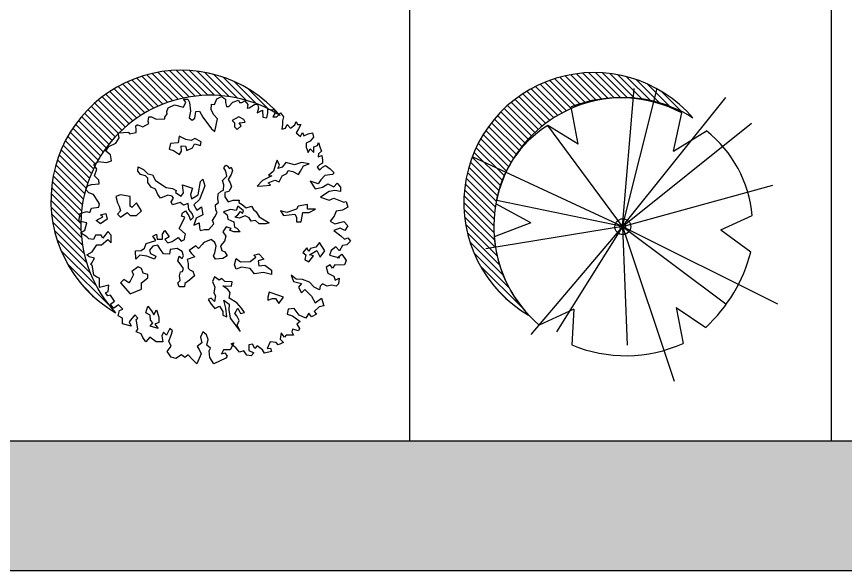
# Model space of a CAD drawing. Header units: inches. Extents: x 7658 to 73799, y 48 to 40262.
# Drawn here: x 28237 to 32364, y 48 to 2807 of the extents above; entities that cross this region are included whole.
import ezdxf

# ---------------------------------------------------------------- set-up
doc = ezdxf.new("R2010")
doc.units = ezdxf.units.IN
doc.layers.add('www.cad-blocks.net', color=7, linetype='Continuous')

# ---------------------------------------------------------------- blocks, each defined once
blk = doc.blocks.new('A$C516926BB')
for p, q in [((18.8071, 38.5194), (18.8071, 0)), ((20.9051, 38.5194), (20.9051, 0)), ((0, 0), (62.4121, 0))]:
    blk.add_line(p, q)
blk = doc.blocks.new('A$C5C577FCC')
for p, q in [((0.6337, 1.3174), (0.5048, 1.4463)), ((0.6607, 1.3237), (0.5325, 1.4519)), ((0.6889, 1.329), (0.5614, 1.4565)), ((0.7182, 1.3331), (0.5914, 1.4599)), ((0.7487, 1.336), (0.6228, 1.4619)), ((0.7807, 1.3374), (0.6558, 1.4623)), ((0.8143, 1.3372), (0.6905, 1.461)), ((0.8499, 1.335), (0.7274, 1.4575)), ((0.8877, 1.3306), (0.7669, 1.4514)), ((0.5115, 1.2725), (0.3798, 1.4041)), ((0.5343, 1.2831), (0.4032, 1.4142)), ((0.5579, 1.2929), (0.4273, 1.4235)), ((0.5823, 1.3019), (0.4522, 1.432)), ((0.6075, 1.3101), (0.478, 1.4396)), ((0.9285, 1.3232), (0.8098, 1.442)), ((0.9732, 1.312), (0.8574, 1.4278)), ((1.0234, 1.2951), (0.9123, 1.4062)), ((0.4472, 1.2366), (0.3142, 1.3696)), ((0.4679, 1.2492), (0.3354, 1.3818)), ((0.4893, 1.2612), (0.3572, 1.3933)), ((1.0832, 1.2687), (0.982, 1.3699)), ((0.3889, 1.1946), (0.2545, 1.329)), ((0.4077, 1.2093), (0.2737, 1.3432)), ((0.4271, 1.2232), (0.2936, 1.3567)), ((0.3362, 1.1471), (0.2005, 1.2828)), ((0.3531, 1.1636), (0.2179, 1.2988)), ((0.3707, 1.1794), (0.2359, 1.3142)), ((0.3041, 1.1124), (0.1675, 1.2489)), ((0.3198, 1.13), (0.1837, 1.2662)), ((0.2745, 1.0751), (0.137, 1.2126)), ((0.289, 1.0941), (0.152, 1.2311)), ((0.2474, 1.0354), (0.109, 1.1738)), ((0.2607, 1.0556), (0.1227, 1.1935)), ((0.223, 0.9929), (0.0836, 1.1324)), ((0.2349, 1.0145), (0.096, 1.1534)), ((0.2015, 0.9477), (0.0609, 1.0883)), ((0.2119, 0.9707), (0.0719, 1.1107)), ((0.1829, 0.8994), (0.0411, 1.0412)), ((0.1918, 0.924), (0.0506, 1.0651)), ((0.1678, 0.8477), (0.0246, 0.9909)), ((0.1749, 0.874), (0.0324, 1.0165)), ((0.1617, 0.8204), (0.0177, 0.9644)), ((0.1528, 0.7625), (0.0069, 0.9084)), ((0.1567, 0.7921), (0.0118, 0.9369)), ((0.1502, 0.7317), (0.0032, 0.8786)), ((0.149, 0.6994), (0.0009, 0.8476)), ((0.1496, 0.6655), (0, 0.8151)), ((0.1521, 0.6295), (0.0008, 0.7808)), ((0.1571, 0.5911), (0.0037, 0.7445)), ((0.1651, 0.5497), (0.0091, 0.7057)), ((0.1773, 0.5041), (0.0176, 0.6638)), ((0.1956, 0.4524), (0.0305, 0.6175)), ((0.2247, 0.3899), (0.0498, 0.5648)), ((0.2879, 0.2933), (0.081, 0.5002)), ((0.224, 0.3238), (0.1582, 0.3896))]:
    blk.add_line(p, q)
at = {"linetype": 'ByBlock'}
for p, q in [((0.8253, 1.32), (0.8493, 1.3316)), ((0.8493, 1.3316), (0.8685, 1.3179)), ((0.5837, 1.2753), (0.6145, 1.2891)), ((0.6145, 1.2891), (0.6599, 1.2774)), ((0.6715, 1.3035), (0.6599, 1.3179)), ((0.6599, 1.3179), (0.6811, 1.3179)), ((0.6599, 1.2774), (0.6715, 1.3035)), ((0.6811, 1.3179), (0.6907, 1.3014)), ((0.6907, 1.3014), (0.6955, 1.2581)), ((0.7971, 1.2657), (0.7999, 1.2939)), ((0.7999, 1.2939), (0.8136, 1.2918)), ((0.8136, 1.2918), (0.8253, 1.32)), ((0.8685, 1.3179), (0.8685, 1.3014)), ((0.8685, 1.3014), (0.8733, 1.2822)), ((0.8733, 1.2822), (0.885, 1.2822)), ((0.885, 1.2822), (0.9063, 1.3035)), ((0.9063, 1.3035), (0.9344, 1.3131)), ((0.9344, 1.3131), (0.9392, 1.3014)), ((0.9392, 1.3014), (0.9509, 1.3014)), ((0.9509, 1.3014), (0.9653, 1.3103)), ((0.9653, 1.3103), (0.9798, 1.2918)), ((0.9798, 1.2918), (0.977, 1.2726)), ((0.9866, 1.2753), (1.0127, 1.2918)), ((1.0127, 1.2918), (1.0292, 1.2939)), ((1.0292, 1.2939), (1.034, 1.2726)), ((0.5672, 1.2279), (0.5788, 1.2444)), ((0.5768, 1.2561), (0.5837, 1.2753)), ((0.5788, 1.2444), (0.5768, 1.2561)), ((0.6955, 1.2581), (0.688, 1.2252)), ((0.7168, 1.2231), (0.7216, 1.2561)), ((0.7216, 1.2561), (0.7402, 1.2581)), ((0.7402, 1.2581), (0.7566, 1.2279)), ((0.8116, 1.2396), (0.7971, 1.2657)), ((0.8301, 1.2204), (0.8116, 1.2396)), ((0.977, 1.2726), (0.9866, 1.2753)), ((1.034, 1.2726), (1.0271, 1.2492)), ((1.0271, 1.2492), (1.0532, 1.263)), ((1.0532, 1.263), (1.0553, 1.2279)), ((1.0745, 1.2252), (1.0793, 1.2492)), ((1.0793, 1.2492), (1.0793, 1.2678)), ((1.0793, 1.2678), (1.1054, 1.2657)), ((1.1054, 1.2657), (1.1122, 1.2705)), ((1.117, 1.2492), (1.1054, 1.23)), ((1.1122, 1.2705), (1.117, 1.2492)), ((1.1239, 1.23), (1.1431, 1.2492)), ((1.1431, 1.2492), (1.1575, 1.23)), ((0.458, 1.1805), (0.4869, 1.197)), ((0.4841, 1.206), (0.4869, 1.23)), ((0.4869, 1.197), (0.4841, 1.206)), ((0.4869, 1.23), (0.5013, 1.23)), ((0.5013, 1.23), (0.5246, 1.2183)), ((0.5246, 1.2183), (0.5672, 1.2204)), ((0.5672, 1.2204), (0.5672, 1.2279)), ((0.688, 1.2252), (0.7024, 1.2135)), ((0.7024, 1.2135), (0.7168, 1.2231)), ((0.7566, 1.2279), (0.7999, 1.1709)), ((0.8164, 1.1565), (0.8301, 1.2204)), ((0.9347, 1.2303), (0.9017, 1.2113)), ((0.9017, 1.2113), (0.9134, 1.1996)), ((0.9134, 1.1996), (0.9134, 1.1807)), ((0.961, 1.2162), (0.9347, 1.2303)), ((0.9372, 1.1996), (0.9678, 1.2041)), ((0.9464, 1.1851), (0.9372, 1.1996)), ((0.9678, 1.2041), (0.961, 1.2162)), ((1.0553, 1.2279), (1.0745, 1.2252)), ((1.1054, 1.23), (1.1239, 1.23)), ((1.1575, 1.23), (1.1527, 1.2108)), ((1.1527, 1.2108), (1.1527, 1.1922)), ((1.2145, 1.1895), (1.2214, 1.206)), ((1.2214, 1.206), (1.2283, 1.1922)), ((0.423, 1.1847), (0.4299, 1.1895)), ((0.4251, 1.1661), (0.423, 1.1847)), ((0.4251, 1.1517), (0.4251, 1.1661)), ((0.4299, 1.1895), (0.4319, 1.1895)), ((0.4319, 1.1895), (0.458, 1.1805)), ((0.7999, 1.1709), (0.8164, 1.1565)), ((0.9134, 1.1807), (0.9275, 1.1662)), ((0.9275, 1.1662), (0.9464, 1.1851)), ((1.1527, 1.1922), (1.15, 1.1682)), ((1.15, 1.1682), (1.1672, 1.173)), ((1.1672, 1.173), (1.1761, 1.1922)), ((1.1761, 1.1922), (1.1932, 1.173)), ((1.1932, 1.173), (1.2145, 1.1895)), ((1.2331, 1.1709), (1.2214, 1.1496)), ((1.2283, 1.1922), (1.2447, 1.1922)), ((1.2447, 1.1922), (1.2331, 1.1709)), ((0.3235, 1.0995), (0.34, 1.1256)), ((0.3351, 1.1496), (0.3873, 1.1544)), ((0.34, 1.1256), (0.3351, 1.1496)), ((0.3873, 1.1544), (0.3894, 1.1448)), ((0.3894, 1.1448), (0.4251, 1.1517)), ((0.6387, 1.1331), (0.6338, 1.1)), ((0.6717, 1.1165), (0.6387, 1.1331)), ((0.6976, 1.1117), (0.6717, 1.1165)), ((0.7165, 1.1214), (0.6976, 1.1117)), ((0.7476, 1.1048), (0.7165, 1.1214)), ((1.2214, 1.1496), (1.2427, 1.1325)), ((1.2427, 1.1325), (1.2523, 1.1517)), ((1.2523, 1.1517), (1.2591, 1.1352)), ((1.2591, 1.1352), (1.2804, 1.1448)), ((1.2804, 1.1448), (1.3017, 1.1496)), ((1.3065, 1.1283), (1.29, 1.1091)), ((1.3017, 1.1496), (1.3065, 1.1283)), ((0.2734, 1.059), (0.2878, 1.083)), ((0.2878, 1.083), (0.3235, 1.0995)), ((0.5959, 1.0976), (0.5886, 1.0689)), ((0.6338, 1.1), (0.5959, 1.0976)), ((0.6504, 1.0596), (0.6479, 1.0858)), ((0.6479, 1.0858), (0.6693, 1.0834)), ((0.6693, 1.0834), (0.6766, 1.062)), ((0.6766, 1.062), (0.7048, 1.0762)), ((0.7048, 1.0762), (0.7145, 1.0951)), ((0.7145, 1.0951), (0.7452, 1.0879)), ((0.7452, 1.0879), (0.7476, 1.1048)), ((1.29, 1.1091), (1.2708, 1.0995)), ((1.2708, 1.0995), (1.2708, 1.0782)), ((1.2708, 1.0782), (1.2804, 1.0521)), ((1.3093, 1.081), (1.3278, 1.0878)), ((1.3093, 1.0521), (1.3093, 1.081)), ((1.3278, 1.0878), (1.3326, 1.1023)), ((1.3326, 1.1023), (1.3402, 1.0762)), ((1.3402, 1.0762), (1.347, 1.059)), ((0.2974, 1.0404), (0.2734, 1.059)), ((0.3022, 1.0116), (0.2974, 1.0404)), ((0.5886, 1.0689), (0.61, 1.062)), ((0.61, 1.062), (0.6407, 1.0431)), ((0.6407, 1.0431), (0.6504, 1.0596)), ((1.2804, 1.0521), (1.29, 1.0713)), ((1.29, 1.0713), (1.3093, 1.0521)), ((1.3326, 1.0453), (1.3305, 1.0308)), ((1.3305, 1.0308), (1.3491, 1.0377)), ((1.347, 1.059), (1.3326, 1.0453)), ((1.3491, 1.0377), (1.3518, 1.0143)), ((0.2143, 0.9931), (0.2356, 1.0075)), ((0.2287, 0.969), (0.2143, 0.9931)), ((0.2356, 1.0075), (0.2761, 1.0027)), ((0.2761, 1.0027), (0.3022, 1.0116)), ((1.1195, 0.9979), (1.1078, 0.9599)), ((1.1267, 1.0144), (1.1195, 0.9979)), ((1.1384, 0.9886), (1.1267, 1.0144)), ((1.1695, 1.0027), (1.1505, 0.9789)), ((1.2119, 0.991), (1.1695, 1.0027)), ((1.2478, 1.0027), (1.2119, 0.991)), ((1.2857, 0.9955), (1.2478, 1.0027)), ((1.257, 0.9862), (1.2857, 0.9955)), ((1.3518, 0.9999), (1.3374, 0.9903)), ((1.3518, 1.0143), (1.3518, 0.9999)), ((0.2164, 0.9361), (0.2287, 0.969)), ((0.4321, 0.9599), (0.4346, 0.9813)), ((0.4467, 0.9434), (0.4321, 0.9599)), ((0.4346, 0.9813), (0.4608, 0.9672)), ((0.4608, 0.9672), (0.4822, 0.9458)), ((0.8613, 0.9765), (0.8706, 0.9886)), ((0.8706, 0.9599), (0.8613, 0.9765)), ((0.8706, 0.9886), (0.8779, 0.9862)), ((0.8754, 0.9341), (0.8706, 0.9599)), ((0.8779, 0.9862), (0.8896, 0.9721)), ((0.8896, 0.9721), (0.8968, 0.9789)), ((0.8968, 0.9789), (0.9041, 0.9624)), ((0.9041, 0.9624), (0.8968, 0.9434)), ((1.1078, 0.9599), (1.084, 0.9386)), ((1.1292, 0.9721), (1.1384, 0.9886)), ((1.1505, 0.9789), (1.1292, 0.9721)), ((1.1739, 0.9482), (1.1812, 0.9624)), ((1.1812, 0.9624), (1.205, 0.9575)), ((1.205, 0.9575), (1.2332, 0.9434)), ((1.2332, 0.9434), (1.2429, 0.9599)), ((1.2429, 0.9599), (1.257, 0.9862)), ((1.3374, 0.9903), (1.3257, 0.9786)), ((1.3257, 0.9786), (1.3374, 0.9642)), ((1.3374, 0.9642), (1.3518, 0.9786)), ((1.3518, 0.9786), (1.3662, 0.9882)), ((1.3662, 0.9882), (1.3896, 0.9718)), ((1.3896, 0.9718), (1.4109, 0.9505)), ((1.4109, 0.9505), (1.4012, 0.9429)), ((0.2377, 0.9148), (0.2164, 0.9361)), ((0.2404, 0.8955), (0.2377, 0.9148)), ((0.4701, 0.9361), (0.4467, 0.9434)), ((0.4822, 0.9244), (0.4701, 0.9361)), ((0.4822, 0.9458), (0.506, 0.941)), ((0.4822, 0.903), (0.4822, 0.9244)), ((0.506, 0.941), (0.5201, 0.9127)), ((0.5201, 0.9127), (0.5745, 0.8772)), ((0.7335, 0.8413), (0.7452, 0.9079)), ((0.7452, 0.9079), (0.7569, 0.9196)), ((0.7569, 0.9196), (0.7665, 0.8865)), ((0.8541, 0.9127), (0.8754, 0.9341)), ((0.8613, 0.8913), (0.8541, 0.9127)), ((0.8968, 0.9434), (0.8827, 0.9172)), ((0.8827, 0.9172), (0.892, 0.9006)), ((1.0533, 0.9127), (1.0271, 0.8841)), ((1.1005, 0.9361), (1.0533, 0.9127)), ((1.0816, 0.9006), (1.115, 0.9152)), ((1.084, 0.9386), (1.1005, 0.9361)), ((1.115, 0.9152), (1.136, 0.9055)), ((1.136, 0.9055), (1.1505, 0.9361)), ((1.1505, 0.9361), (1.1739, 0.9482)), ((1.3305, 0.8955), (1.29, 0.91)), ((1.29, 0.91), (1.3161, 0.8722)), ((1.3443, 0.9168), (1.3305, 0.8955)), ((1.3635, 0.9381), (1.3443, 0.9168)), ((1.4012, 0.9429), (1.3635, 0.9381)), ((0.1738, 0.8674), (0.1814, 0.8866)), ((0.1882, 0.8509), (0.1738, 0.8674)), ((0.1814, 0.8866), (0.2027, 0.8935)), ((0.2027, 0.8935), (0.2404, 0.8955)), ((0.4987, 0.8792), (0.4822, 0.903)), ((0.5201, 0.87), (0.4987, 0.8792)), ((0.5318, 0.8437), (0.5201, 0.87)), ((0.5745, 0.8772), (0.6052, 0.8724)), ((0.6052, 0.8724), (0.6241, 0.8627)), ((0.6596, 0.851), (0.6552, 0.8913)), ((0.6552, 0.8913), (0.7048, 0.8748)), ((0.7048, 0.8748), (0.6955, 0.8437)), ((0.7665, 0.8865), (0.7403, 0.8179)), ((0.8589, 0.8651), (0.8613, 0.8913)), ((0.8992, 0.8817), (0.8851, 0.8583)), ((0.892, 0.9006), (0.8992, 0.8817)), ((1.0271, 0.8841), (1.0558, 0.8865)), ((1.0558, 0.8865), (1.0937, 0.8889)), ((1.0937, 0.8889), (1.0816, 0.9006)), ((1.3161, 0.8722), (1.3518, 0.8791)), ((1.3518, 0.8791), (1.3779, 0.8955)), ((1.3779, 0.8955), (1.4088, 0.8818)), ((1.4088, 0.8818), (1.4253, 0.9003)), ((1.4253, 0.9003), (1.4418, 0.8791)), ((1.4418, 0.8791), (1.4418, 0.8578)), ((0.2116, 0.8433), (0.1882, 0.8509)), ((0.2329, 0.8104), (0.2116, 0.8433)), ((0.3471, 0.8411), (0.3232, 0.8335)), ((0.3232, 0.8335), (0.3313, 0.8016)), ((0.3951, 0.8335), (0.3471, 0.8411)), ((0.3951, 0.7858), (0.3951, 0.8335)), ((0.5459, 0.8248), (0.5318, 0.8437)), ((0.5818, 0.8393), (0.5459, 0.8248)), ((0.6028, 0.8344), (0.5818, 0.8393)), ((0.61, 0.8248), (0.6028, 0.8344)), ((0.6241, 0.8627), (0.6197, 0.8534)), ((0.6197, 0.8534), (0.6479, 0.8344)), ((0.6479, 0.8344), (0.6596, 0.851)), ((0.6955, 0.8437), (0.7, 0.8223)), ((0.7, 0.8223), (0.7335, 0.8413)), ((0.8303, 0.8223), (0.8327, 0.8461)), ((0.8327, 0.8461), (0.8472, 0.8603)), ((0.8472, 0.8603), (0.8589, 0.8651)), ((0.8851, 0.8583), (0.8662, 0.8534)), ((0.8662, 0.8534), (0.8662, 0.832)), ((0.8662, 0.832), (0.8827, 0.8058)), ((1.3848, 0.8578), (1.3422, 0.8296)), ((1.3422, 0.8296), (1.3848, 0.8152)), ((1.4136, 0.8626), (1.3848, 0.8578)), ((1.4418, 0.8578), (1.4136, 0.8626)), ((0.2425, 0.796), (0.2329, 0.8104)), ((0.2377, 0.7795), (0.2425, 0.796)), ((0.3313, 0.8016), (0.3394, 0.7858)), ((0.3394, 0.7858), (0.3471, 0.762)), ((0.4028, 0.7777), (0.3951, 0.7858)), ((0.4266, 0.8016), (0.4028, 0.7777)), ((0.4504, 0.762), (0.4266, 0.8016)), ((0.5983, 0.8058), (0.61, 0.8248)), ((0.6052, 0.7917), (0.5983, 0.8058)), ((0.6431, 0.8034), (0.6052, 0.7917)), ((0.6596, 0.7892), (0.6431, 0.8034)), ((0.6834, 0.7989), (0.6596, 0.7892)), ((0.6859, 0.7679), (0.6834, 0.7989)), ((0.7403, 0.8179), (0.7121, 0.7917)), ((0.7121, 0.7917), (0.7262, 0.7654)), ((0.8186, 0.7917), (0.8351, 0.8034)), ((0.821, 0.7654), (0.8186, 0.7917)), ((0.8351, 0.8034), (0.8303, 0.8223)), ((0.8827, 0.8058), (0.9065, 0.8155)), ((0.9065, 0.8155), (0.9372, 0.8155)), ((0.9299, 0.7844), (0.923, 0.7634)), ((0.9585, 0.761), (0.9299, 0.7844)), ((0.9372, 0.8155), (0.9347, 0.8034)), ((0.9347, 0.8034), (0.9513, 0.7941)), ((0.9513, 0.7941), (0.9727, 0.7775)), ((0.9727, 0.7775), (0.9989, 0.7844)), ((0.9989, 0.7844), (1.0082, 0.7679)), ((1.2301, 0.7858), (1.222, 0.7697)), ((1.2777, 0.7935), (1.2301, 0.7858)), ((1.2777, 0.7697), (1.2777, 0.7935)), ((1.3848, 0.8152), (1.4088, 0.8248)), ((1.4088, 0.8248), (1.4582, 0.8056)), ((1.4582, 0.8056), (1.4699, 0.8083)), ((1.4699, 0.8083), (1.4774, 0.7795)), ((0.1381, 0.7108), (0.1457, 0.7486)), ((0.1457, 0.7486), (0.1766, 0.7582)), ((0.1766, 0.7582), (0.193, 0.7534)), ((0.193, 0.7534), (0.2027, 0.7747)), ((0.2027, 0.7747), (0.2377, 0.7795)), ((0.2474, 0.742), (0.2736, 0.7489)), ((0.2736, 0.7489), (0.2805, 0.7206)), ((0.3471, 0.762), (0.3313, 0.7458)), ((0.3313, 0.7458), (0.3471, 0.7301)), ((0.3471, 0.7301), (0.379, 0.7539)), ((0.379, 0.7539), (0.3951, 0.7377)), ((0.4266, 0.7377), (0.4504, 0.762)), ((0.6504, 0.7348), (0.6552, 0.7513)), ((0.6552, 0.7513), (0.6693, 0.761)), ((0.6693, 0.761), (0.6859, 0.7372)), ((0.7024, 0.7489), (0.6859, 0.7679)), ((0.7097, 0.7299), (0.7024, 0.7489)), ((0.7262, 0.7654), (0.75, 0.7824)), ((0.75, 0.7824), (0.7569, 0.742)), ((0.8161, 0.7323), (0.8282, 0.7537)), ((0.8282, 0.7537), (0.821, 0.7654)), ((0.8944, 0.7679), (0.8589, 0.7562)), ((0.8589, 0.7562), (0.8779, 0.742)), ((0.923, 0.7634), (0.8944, 0.7679)), ((0.9299, 0.742), (0.9444, 0.7586)), ((0.9444, 0.7586), (0.9537, 0.7489)), ((0.9537, 0.7489), (0.9585, 0.761)), ((1.0082, 0.7679), (1.0223, 0.7562)), ((1.0223, 0.7562), (1.0368, 0.7323)), ((1.1744, 0.7539), (1.1425, 0.762)), ((1.1425, 0.762), (1.1587, 0.7377)), ((1.1587, 0.7377), (1.2139, 0.7458)), ((1.222, 0.7697), (1.1744, 0.7539)), ((1.2139, 0.7458), (1.222, 0.7301)), ((1.2458, 0.7063), (1.2539, 0.7539)), ((1.2539, 0.7539), (1.2858, 0.7539)), ((1.3177, 0.7697), (1.2777, 0.7697)), ((1.2858, 0.7539), (1.3177, 0.7697)), ((1.4205, 0.7609), (1.4109, 0.7348)), ((1.4514, 0.7657), (1.4205, 0.7609)), ((1.4774, 0.7795), (1.4514, 0.7657)), ((0.1786, 0.7012), (0.1381, 0.7108)), ((0.226, 0.7134), (0.2591, 0.7323)), ((0.2474, 0.6968), (0.226, 0.7134)), ((0.2591, 0.7323), (0.2474, 0.742)), ((0.2805, 0.7206), (0.2474, 0.6968)), ((0.3951, 0.7377), (0.4266, 0.7377)), ((0.6479, 0.692), (0.6669, 0.7299)), ((0.6669, 0.7299), (0.6504, 0.7348)), ((0.6859, 0.7372), (0.6955, 0.7158)), ((0.6955, 0.7158), (0.7097, 0.7299)), ((0.7238, 0.7255), (0.7121, 0.6896)), ((0.7121, 0.6896), (0.7379, 0.7017)), ((0.7569, 0.742), (0.7238, 0.7255)), ((0.7379, 0.7017), (0.7403, 0.6779)), ((0.8045, 0.7134), (0.8161, 0.7323)), ((0.8113, 0.6968), (0.8045, 0.7134)), ((0.8779, 0.742), (0.8803, 0.7206)), ((0.8803, 0.7206), (0.9109, 0.7065)), ((0.9109, 0.7065), (0.9134, 0.6803)), ((0.9158, 0.7299), (0.9299, 0.742)), ((0.9372, 0.7255), (0.9158, 0.7299)), ((0.9678, 0.7372), (0.9372, 0.7255)), ((0.9868, 0.7275), (0.9678, 0.7372)), ((0.9965, 0.711), (0.9868, 0.7275)), ((1.0178, 0.7134), (0.9965, 0.711)), ((1.0368, 0.6968), (1.0178, 0.7134)), ((1.0368, 0.7323), (1.0864, 0.7017)), ((1.0864, 0.7017), (1.0699, 0.6968)), ((1.222, 0.7301), (1.222, 0.7063)), ((1.222, 0.7063), (1.2458, 0.7063)), ((1.4109, 0.7348), (1.3896, 0.7108)), ((1.3896, 0.7108), (1.4136, 0.6964)), ((1.4136, 0.6964), (1.4582, 0.7087)), ((1.4582, 0.7087), (1.4774, 0.6874)), ((0.1477, 0.6517), (0.169, 0.6662)), ((0.169, 0.6662), (0.1786, 0.7012)), ((0.5556, 0.6448), (0.5673, 0.6637)), ((0.5673, 0.6637), (0.5886, 0.6327)), ((0.6387, 0.673), (0.6479, 0.692)), ((0.6693, 0.6448), (0.6387, 0.673)), ((0.7403, 0.6779), (0.7427, 0.6637)), ((0.7427, 0.6637), (0.7641, 0.6686)), ((0.7641, 0.6686), (0.7855, 0.6686)), ((0.7855, 0.6686), (0.8113, 0.6968)), ((0.873, 0.6827), (0.8565, 0.6565)), ((0.8968, 0.673), (0.873, 0.6827)), ((0.8896, 0.6662), (0.8968, 0.673)), ((0.9109, 0.6565), (0.8896, 0.6662)), ((0.9134, 0.6803), (0.9255, 0.6755)), ((0.9255, 0.6755), (0.942, 0.6565)), ((1.0699, 0.6968), (1.0368, 0.6968)), ((1.4397, 0.6751), (1.4088, 0.6634)), ((1.4088, 0.6634), (1.4438, 0.6373)), ((1.463, 0.6634), (1.4397, 0.6751)), ((1.4774, 0.6874), (1.463, 0.6634)), ((0.1786, 0.6325), (0.1477, 0.6517)), ((0.1882, 0.6229), (0.1786, 0.6325)), ((0.2116, 0.6188), (0.1882, 0.6229)), ((0.2212, 0.6401), (0.2116, 0.6188)), ((0.25, 0.6401), (0.2212, 0.6401)), ((0.2589, 0.6256), (0.25, 0.6401)), ((0.283, 0.6586), (0.2589, 0.6256)), ((0.2994, 0.6401), (0.283, 0.6586)), ((0.2994, 0.6016), (0.2994, 0.6401)), ((0.508, 0.6351), (0.5249, 0.6448)), ((0.5225, 0.6137), (0.508, 0.6351)), ((0.5249, 0.6448), (0.5294, 0.621)), ((0.5294, 0.621), (0.5556, 0.621)), ((0.5556, 0.621), (0.5556, 0.6448)), ((0.5886, 0.6327), (0.5673, 0.6186)), ((0.6028, 0.6093), (0.6338, 0.6282)), ((0.6338, 0.6282), (0.6479, 0.6113)), ((0.6645, 0.6186), (0.6669, 0.6327)), ((0.6669, 0.6327), (0.6693, 0.6448)), ((0.8565, 0.6565), (0.8706, 0.6351)), ((0.8706, 0.6351), (0.8637, 0.6113)), ((0.942, 0.6565), (0.9109, 0.6565)), ((1.4438, 0.6373), (1.461, 0.6208)), ((1.461, 0.6208), (1.4774, 0.6277)), ((1.4774, 0.6277), (1.4919, 0.6112)), ((0.2047, 0.557), (0.2287, 0.5927)), ((0.2287, 0.5927), (0.2521, 0.5927)), ((0.2521, 0.5927), (0.283, 0.6188)), ((0.283, 0.6188), (0.2994, 0.6016)), ((0.4656, 0.5758), (0.4749, 0.5996)), ((0.4749, 0.5996), (0.5225, 0.6137)), ((0.508, 0.5855), (0.4914, 0.5665)), ((0.5318, 0.5903), (0.508, 0.5855)), ((0.5415, 0.5734), (0.5318, 0.5903)), ((0.5673, 0.6186), (0.5818, 0.602)), ((0.5818, 0.602), (0.6028, 0.6093)), ((0.6479, 0.6113), (0.6645, 0.6186)), ((0.7214, 0.5879), (0.6883, 0.5641)), ((0.7355, 0.5734), (0.7214, 0.5879)), ((0.7524, 0.5947), (0.7355, 0.5734)), ((0.7617, 0.6044), (0.7524, 0.5947)), ((0.7972, 0.6186), (0.7617, 0.6044)), ((0.8161, 0.6044), (0.7972, 0.6186)), ((0.8234, 0.5855), (0.8161, 0.6044)), ((0.8161, 0.5524), (0.8234, 0.5855)), ((0.8637, 0.6113), (0.8448, 0.5879)), ((0.8448, 0.5879), (0.8516, 0.5641)), ((1.2736, 0.5782), (1.2546, 0.5544)), ((1.2833, 0.5592), (1.2736, 0.5782)), ((1.3188, 0.5806), (1.2925, 0.5734)), ((1.3377, 0.6044), (1.3188, 0.5806)), ((1.3639, 0.5617), (1.3377, 0.6044)), ((1.4177, 0.5831), (1.3944, 0.5638)), ((1.4369, 0.5618), (1.4177, 0.5831)), ((1.4514, 0.5899), (1.4369, 0.5618)), ((1.4726, 0.5927), (1.4514, 0.5899)), ((1.4919, 0.6112), (1.4726, 0.5927)), ((0.1786, 0.5425), (0.2047, 0.557)), ((0.1903, 0.5329), (0.1786, 0.5425)), ((0.4204, 0.5617), (0.4491, 0.5641)), ((0.4229, 0.5213), (0.4204, 0.5617)), ((0.4418, 0.5403), (0.4229, 0.5213)), ((0.4773, 0.5354), (0.4418, 0.5403)), ((0.4491, 0.5641), (0.4656, 0.5758)), ((0.4914, 0.5665), (0.4963, 0.55)), ((0.4963, 0.55), (0.5225, 0.5354)), ((0.5604, 0.5475), (0.5415, 0.5734)), ((0.5911, 0.5451), (0.5604, 0.5475)), ((0.5935, 0.5689), (0.5911, 0.5451)), ((0.629, 0.5734), (0.5935, 0.5689)), ((0.6528, 0.5592), (0.629, 0.5734)), ((0.6596, 0.5378), (0.6528, 0.5592)), ((0.6528, 0.5237), (0.6596, 0.5378)), ((0.6883, 0.5641), (0.7, 0.55)), ((0.7, 0.55), (0.7165, 0.5334)), ((0.8093, 0.5378), (0.8161, 0.5524)), ((0.8186, 0.5213), (0.8093, 0.5378)), ((0.8516, 0.5641), (0.8662, 0.5568)), ((0.8779, 0.5378), (0.8565, 0.5237)), ((0.8662, 0.5568), (0.8779, 0.5378)), ((1.0106, 0.5403), (1.0344, 0.5475)), ((1.0203, 0.531), (1.0106, 0.5403)), ((1.0344, 0.5475), (1.0602, 0.5213)), ((1.2546, 0.5544), (1.2687, 0.5427)), ((1.2687, 0.5427), (1.2643, 0.5189)), ((1.2925, 0.5734), (1.2833, 0.5592)), ((1.2833, 0.5072), (1.3071, 0.5378)), ((1.2881, 0.5427), (1.3236, 0.5641)), ((1.3071, 0.5378), (1.2881, 0.5427)), ((1.3236, 0.5641), (1.3401, 0.531)), ((1.3401, 0.531), (1.3639, 0.5617)), ((1.3944, 0.5638), (1.3875, 0.5405)), ((1.3875, 0.5405), (1.4369, 0.5281)), ((1.4253, 0.5281), (1.4486, 0.5453)), ((1.4486, 0.5453), (1.4699, 0.5144)), ((0.2164, 0.5261), (0.1903, 0.5329)), ((0.1979, 0.4952), (0.2027, 0.5)), ((0.2027, 0.5), (0.2164, 0.5261)), ((0.5152, 0.5213), (0.4773, 0.5354)), ((0.5225, 0.5354), (0.5152, 0.5213)), ((0.6314, 0.512), (0.6387, 0.5354)), ((0.6479, 0.4906), (0.6314, 0.512)), ((0.6387, 0.5354), (0.6528, 0.5237)), ((0.7165, 0.5334), (0.6786, 0.5189)), ((0.6786, 0.5189), (0.6834, 0.4999)), ((0.6834, 0.4999), (0.6834, 0.4765)), ((0.8565, 0.5237), (0.8186, 0.5213)), ((0.9134, 0.4931), (0.923, 0.5237)), ((0.923, 0.5237), (0.9444, 0.5072)), ((0.9444, 0.5072), (0.9916, 0.5096)), ((0.9916, 0.5096), (1.0203, 0.531)), ((1.0602, 0.5213), (1.032, 0.512)), ((1.032, 0.512), (1.0344, 0.4882)), ((1.2643, 0.5189), (1.2833, 0.5072)), ((1.4369, 0.5281), (1.4253, 0.5281)), ((1.4699, 0.5144), (1.461, 0.4931)), ((0.2047, 0.4903), (0.1979, 0.4952)), ((0.2116, 0.4526), (0.2047, 0.4903)), ((0.4347, 0.4834), (0.4028, 0.4596)), ((0.4028, 0.4596), (0.4109, 0.4438)), ((0.4504, 0.4753), (0.4347, 0.4834)), ((0.4585, 0.4515), (0.4504, 0.4753)), ((0.6407, 0.4386), (0.6455, 0.4575)), ((0.6455, 0.4575), (0.6552, 0.4596)), ((0.6596, 0.4741), (0.6479, 0.4906)), ((0.6552, 0.4596), (0.6596, 0.4741)), ((0.6834, 0.4765), (0.6931, 0.4668)), ((0.6931, 0.4668), (0.7072, 0.462)), ((0.7072, 0.462), (0.7145, 0.4386)), ((0.923, 0.4717), (0.9134, 0.4931)), ((0.9489, 0.4809), (0.923, 0.4717)), ((0.9916, 0.4741), (0.9489, 0.4809)), ((1.013, 0.4479), (0.9916, 0.4741)), ((1.0582, 0.4551), (1.013, 0.4479)), ((1.0344, 0.4882), (1.065, 0.4906)), ((1.0981, 0.4454), (1.0582, 0.4551)), ((1.065, 0.4906), (1.0981, 0.4668)), ((1.0981, 0.4668), (1.0981, 0.4454)), ((1.3896, 0.4931), (1.3704, 0.4807)), ((1.3704, 0.4807), (1.3779, 0.4505)), ((1.4012, 0.4759), (1.3896, 0.4931)), ((1.4136, 0.4931), (1.4012, 0.4759)), ((1.4349, 0.4903), (1.4136, 0.4931)), ((1.461, 0.4931), (1.4349, 0.4903)), ((0.2143, 0.4409), (0.2116, 0.4526)), ((0.2287, 0.4313), (0.2143, 0.4409)), ((0.2425, 0.4265), (0.2287, 0.4313)), ((0.2425, 0.4024), (0.2425, 0.4265)), ((0.3632, 0.42), (0.3471, 0.4038)), ((0.3871, 0.4038), (0.3632, 0.42)), ((0.4109, 0.4438), (0.3951, 0.4119)), ((0.4504, 0.4038), (0.4823, 0.4277)), ((0.4823, 0.4438), (0.4585, 0.4515)), ((0.4823, 0.4277), (0.4823, 0.4438)), ((0.6314, 0.4027), (0.6431, 0.4148)), ((0.6431, 0.4148), (0.6407, 0.4386)), ((0.6907, 0.4172), (0.6669, 0.4006)), ((0.7145, 0.4386), (0.6907, 0.4172)), ((0.8137, 0.4337), (0.8045, 0.4099)), ((0.8375, 0.4172), (0.8137, 0.4337)), ((0.8516, 0.424), (0.8375, 0.4172)), ((0.8662, 0.4099), (0.8516, 0.424)), ((1.2214, 0.4217), (1.1953, 0.4409)), ((1.1953, 0.4409), (1.207, 0.41)), ((1.2523, 0.4196), (1.2214, 0.4217)), ((1.288, 0.4072), (1.2523, 0.4196)), ((1.3779, 0.4505), (1.4088, 0.4361)), ((1.4088, 0.4361), (1.4157, 0.4169)), ((1.4157, 0.4169), (1.4349, 0.4265)), ((1.4349, 0.4265), (1.4321, 0.3983)), ((0.2425, 0.3791), (0.2425, 0.4024)), ((0.2878, 0.3908), (0.2425, 0.3791)), ((0.285, 0.3599), (0.2878, 0.3908)), ((0.3471, 0.4038), (0.3951, 0.3481)), ((0.3951, 0.4119), (0.3871, 0.4038)), ((0.3951, 0.3481), (0.4504, 0.3719)), ((0.4504, 0.3719), (0.4504, 0.4038)), ((0.6387, 0.3837), (0.6314, 0.4027)), ((0.6645, 0.3837), (0.6387, 0.3837)), ((0.6669, 0.4006), (0.6645, 0.3837)), ((0.8045, 0.4099), (0.8161, 0.3817)), ((0.8161, 0.3817), (0.8113, 0.353)), ((0.8803, 0.3696), (0.8565, 0.3885)), ((0.8565, 0.3885), (0.8992, 0.3861)), ((0.9017, 0.4075), (0.8662, 0.4099)), ((0.8992, 0.3861), (0.9017, 0.4075)), ((1.207, 0.41), (1.2475, 0.4004)), ((1.2475, 0.4004), (1.2331, 0.3812)), ((1.2331, 0.3812), (1.2475, 0.353)), ((1.3113, 0.3812), (1.288, 0.4072)), ((1.3374, 0.3674), (1.3113, 0.3812)), ((1.3402, 0.386), (1.3374, 0.3674)), ((1.3518, 0.3983), (1.3402, 0.386)), ((1.3752, 0.386), (1.3518, 0.3983)), ((1.3964, 0.3908), (1.3752, 0.386)), ((1.4205, 0.386), (1.3964, 0.3908)), ((1.4321, 0.3983), (1.4205, 0.386)), ((0.2713, 0.353), (0.285, 0.3599)), ((0.283, 0.3386), (0.2713, 0.353)), ((0.2974, 0.3413), (0.283, 0.3386)), ((0.3159, 0.3125), (0.2974, 0.3413)), ((0.8113, 0.353), (0.8186, 0.3389)), ((0.8186, 0.3389), (0.8137, 0.3102)), ((0.892, 0.3554), (0.8803, 0.3696)), ((0.8875, 0.3268), (0.892, 0.3554)), ((1.0868, 0.3562), (1.0791, 0.3324)), ((1.0791, 0.3324), (1.0791, 0.3162)), ((1.1344, 0.3405), (1.0868, 0.3562)), ((1.1587, 0.3324), (1.1344, 0.3405)), ((1.1344, 0.3005), (1.1587, 0.3324)), ((1.2475, 0.353), (1.264, 0.3695)), ((1.264, 0.3695), (1.2969, 0.3365)), ((1.2969, 0.3365), (1.3161, 0.3035)), ((0.2974, 0.296), (0.3159, 0.3125)), ((0.3111, 0.2775), (0.2974, 0.296)), ((0.3372, 0.2939), (0.3139, 0.2775)), ((0.3585, 0.2726), (0.3372, 0.2939)), ((0.7972, 0.3268), (0.7831, 0.3199)), ((0.7831, 0.3199), (0.7972, 0.2961)), ((0.8137, 0.3102), (0.7972, 0.3268)), ((0.7972, 0.2961), (0.8161, 0.2747)), ((0.8706, 0.2772), (0.8613, 0.3175)), ((0.8613, 0.3175), (0.8875, 0.2961)), ((0.8875, 0.2961), (0.8851, 0.2679)), ((0.9255, 0.3034), (0.8875, 0.3268)), ((0.9489, 0.2772), (0.9255, 0.3034)), ((1.0791, 0.3162), (1.1029, 0.3243)), ((1.1029, 0.3243), (1.1187, 0.3243)), ((1.1187, 0.3243), (1.1344, 0.3005)), ((1.3161, 0.3035), (1.347, 0.3269)), ((1.3587, 0.2891), (1.3353, 0.2843)), ((1.347, 0.3269), (1.3587, 0.2891)), ((0.3139, 0.2775), (0.3111, 0.2775)), ((0.3351, 0.239), (0.342, 0.2651)), ((0.342, 0.2651), (0.3585, 0.2726)), ((0.4725, 0.2534), (0.4822, 0.2868)), ((0.4939, 0.2416), (0.4725, 0.2534)), ((0.4822, 0.2868), (0.5011, 0.263)), ((0.5011, 0.263), (0.5128, 0.2441)), ((0.5128, 0.2441), (0.5249, 0.2679)), ((0.5249, 0.2679), (0.5366, 0.232)), ((0.8161, 0.2747), (0.8399, 0.2868)), ((0.8399, 0.2868), (0.8565, 0.2606)), ((0.8565, 0.2606), (0.8565, 0.2416)), ((0.8754, 0.2344), (0.8706, 0.2772)), ((0.8851, 0.2679), (0.892, 0.2275)), ((0.9158, 0.2509), (0.9299, 0.2772)), ((0.9255, 0.2392), (0.9158, 0.2509)), ((0.9299, 0.2772), (0.9444, 0.2509)), ((0.9444, 0.2509), (0.9634, 0.2558)), ((0.9634, 0.2558), (0.9489, 0.2772)), ((1.1809, 0.2726), (1.1761, 0.2465)), ((1.2118, 0.2747), (1.1809, 0.2726)), ((1.2358, 0.2417), (1.2118, 0.2747)), ((1.2832, 0.2514), (1.2688, 0.2273)), ((1.2969, 0.2342), (1.2832, 0.2514)), ((1.3353, 0.2843), (1.3113, 0.2603)), ((1.3113, 0.2603), (1.323, 0.2465)), ((0.3564, 0.2273), (0.3351, 0.239)), ((0.3564, 0.1992), (0.3564, 0.2273)), ((0.4182, 0.2438), (0.3894, 0.2081)), ((0.3894, 0.2081), (0.399, 0.1868)), ((0.4319, 0.2273), (0.4182, 0.2438)), ((0.4251, 0.2205), (0.4319, 0.2273)), ((0.4278, 0.204), (0.4251, 0.2205)), ((0.4963, 0.2178), (0.4939, 0.2416)), ((0.508, 0.2037), (0.4963, 0.2178)), ((0.5366, 0.232), (0.5366, 0.2061)), ((0.8565, 0.2416), (0.8754, 0.2344)), ((0.892, 0.2275), (0.9085, 0.2061)), ((0.9372, 0.2154), (0.9255, 0.2392)), ((0.9275, 0.192), (0.9372, 0.2154)), ((1.1761, 0.2465), (1.2022, 0.239)), ((1.2022, 0.239), (1.2406, 0.2108)), ((1.2406, 0.2108), (1.2235, 0.1964)), ((1.2688, 0.2273), (1.2358, 0.2417)), ((1.323, 0.2465), (1.2969, 0.2342)), ((0.399, 0.1868), (0.3564, 0.1992)), ((0.4251, 0.1586), (0.4319, 0.1731)), ((0.4319, 0.1731), (0.4278, 0.204)), ((0.4939, 0.1872), (0.508, 0.2037)), ((0.5342, 0.1751), (0.4939, 0.1872)), ((0.5366, 0.2061), (0.5177, 0.1965)), ((0.5177, 0.1965), (0.5342, 0.1751)), ((0.5912, 0.1751), (0.5747, 0.1422)), ((0.6049, 0.1634), (0.5912, 0.1751)), ((0.9085, 0.2061), (0.942, 0.1609)), ((0.942, 0.1609), (0.9275, 0.192)), ((1.2022, 0.1731), (1.2001, 0.1586)), ((1.2331, 0.1634), (1.2022, 0.1731)), ((1.2235, 0.1964), (1.2379, 0.1751)), ((1.2379, 0.1751), (1.2331, 0.1634)), ((0.4491, 0.149), (0.4251, 0.1586)), ((0.458, 0.1305), (0.4491, 0.149)), ((0.4724, 0.1092), (0.458, 0.1305)), ((0.4917, 0.1325), (0.4724, 0.1092)), ((0.5246, 0.1092), (0.4917, 0.1325)), ((0.5603, 0.1566), (0.5528, 0.1394)), ((0.5528, 0.1394), (0.5576, 0.1092)), ((0.5747, 0.1422), (0.5603, 0.1566)), ((0.5864, 0.1133), (0.5981, 0.1422)), ((0.5981, 0.1422), (0.6049, 0.1634)), ((0.7566, 0.1586), (0.745, 0.1325)), ((0.745, 0.1325), (0.7518, 0.1044)), ((0.7738, 0.1442), (0.7566, 0.1586)), ((0.7827, 0.1209), (0.7738, 0.1442)), ((1.1459, 0.1538), (1.1411, 0.1229)), ((1.1624, 0.1325), (1.1459, 0.1538)), ((1.1713, 0.1422), (1.1624, 0.1325)), ((1.1905, 0.1422), (1.1713, 0.1422)), ((1.207, 0.1422), (1.1905, 0.1422)), ((1.2001, 0.1586), (1.207, 0.1422)), ((0.5576, 0.1092), (0.5246, 0.1092)), ((0.5788, 0.0611), (0.5981, 0.0872)), ((0.5981, 0.0872), (0.5864, 0.1133)), ((0.7518, 0.1044), (0.7285, 0.0852)), ((0.7285, 0.0852), (0.7381, 0.0707)), ((0.7759, 0.092), (0.7827, 0.1209)), ((0.7951, 0.0783), (0.7759, 0.092)), ((0.9111, 0.1044), (0.8919, 0.0687)), ((0.8967, 0.0996), (0.9111, 0.1044)), ((0.9228, 0.0783), (0.8967, 0.0996)), ((1.0031, 0.0968), (0.9846, 0.0948)), ((0.9846, 0.0948), (0.9846, 0.0659)), ((1.0154, 0.0755), (1.0031, 0.0968)), ((1.0271, 0.09), (1.0154, 0.0755)), ((1.0532, 0.0687), (1.0271, 0.09)), ((1.091, 0.1092), (1.0765, 0.0755)), ((1.1219, 0.1064), (1.091, 0.1092)), ((1.1315, 0.0948), (1.1219, 0.1064)), ((1.1575, 0.1064), (1.1315, 0.0948)), ((1.1411, 0.1229), (1.1575, 0.1064)), ((0.5981, 0.033), (0.5788, 0.0611)), ((0.6502, 0.0446), (0.6221, 0.0261)), ((0.6667, 0.0309), (0.6502, 0.0446)), ((0.6832, 0.0446), (0.6667, 0.0309)), ((0.7024, 0.0233), (0.6832, 0.0446)), ((0.7477, 0.0494), (0.7258, 0)), ((0.7381, 0.0707), (0.7477, 0.0494)), ((0.7875, 0.0639), (0.7951, 0.0783)), ((0.7903, 0.0309), (0.7875, 0.0639)), ((0.8589, 0.0687), (0.8493, 0.0494)), ((0.8493, 0.0494), (0.8658, 0.0543)), ((0.8919, 0.0687), (0.8589, 0.0687)), ((0.8658, 0.0543), (0.8775, 0.0378)), ((0.9392, 0.057), (0.9228, 0.0783)), ((0.9605, 0.0639), (0.9392, 0.057)), ((0.9749, 0.0426), (0.9605, 0.0639)), ((0.9962, 0.0398), (0.9749, 0.0426)), ((0.9846, 0.0659), (1.0106, 0.0543)), ((1.0106, 0.0543), (0.9962, 0.0398)), ((1.0628, 0.0522), (1.0532, 0.0687)), ((1.0978, 0.0611), (1.0628, 0.0522)), ((1.0765, 0.0755), (1.0937, 0.0783)), ((1.0937, 0.0783), (1.0978, 0.0611)), ((0.6221, 0.0261), (0.5981, 0.033)), ((0.7258, 0), (0.7024, 0.0233)), ((0.8116, 0), (0.7903, 0.0309)), ((0.8706, 0.0282), (0.8116, 0)), ((0.8775, 0.0378), (0.8706, 0.0282))]:
    blk.add_line(p, q, dxfattribs=at)
for centre, radius, start, end in [((0.6484, 0.814), 0.6484, 40.623, 239.745), ((0.7935, 0.693), 0.6445, 57.4265, 222.9415)]:
    blk.add_arc(centre, radius, start, end)
blk = doc.blocks.new('A$C556F21BC')
for p, q in [((0.6889, 1.4037), (0.5614, 1.5312)), ((0.7182, 1.4078), (0.5914, 1.5346)), ((0.7487, 1.4107), (0.6228, 1.5366)), ((0.7807, 1.4121), (0.6558, 1.537)), ((0.8143, 1.4119), (0.6905, 1.5357)), ((0.8499, 1.4098), (0.7274, 1.5322)), ((0.5343, 1.3578), (0.4032, 1.4889)), ((0.5579, 1.3676), (0.4273, 1.4982)), ((0.5823, 1.3766), (0.4522, 1.5067)), ((0.6075, 1.3848), (0.478, 1.5143)), ((0.6337, 1.3921), (0.5048, 1.521)), ((0.6607, 1.3984), (0.5325, 1.5266)), ((0.8877, 1.4053), (0.7669, 1.5262)), ((0.9285, 1.3979), (0.8098, 1.5167)), ((0.9732, 1.3867), (0.8574, 1.5025)), ((0.4679, 1.3239), (0.3354, 1.4565)), ((0.4893, 1.3359), (0.3572, 1.468)), ((0.5115, 1.3472), (0.3798, 1.4788)), ((0.7895, 0.7711), (0.9624, 1.4574)), ((0.7895, 0.7711), (0.8473, 1.4574)), ((1.0234, 1.3698), (0.9123, 1.4809)), ((1.0832, 1.3434), (0.982, 1.4446)), ((0.3889, 1.2694), (0.2545, 1.4037)), ((0.4077, 1.284), (0.2737, 1.4179)), ((0.4271, 1.2979), (0.2936, 1.4314)), ((0.4472, 1.3113), (0.3142, 1.4443)), ((0.3531, 1.2383), (0.2179, 1.3735)), ((0.3707, 1.2541), (0.2359, 1.3889)), ((0.5686, 1.1801), (0.5333, 1.3659)), ((0.3041, 1.1871), (0.1675, 1.3236)), ((0.3198, 1.2048), (0.1837, 1.3409)), ((0.3362, 1.2218), (0.2005, 1.3575)), ((1.0433, 1.1453), (1.0849, 1.3362)), ((0.2745, 1.1498), (0.137, 1.2873)), ((0.289, 1.1688), (0.152, 1.3058)), ((0.2474, 1.1101), (0.109, 1.2485)), ((0.2607, 1.1303), (0.1227, 1.2682)), ((0.7895, 0.7711), (0.4177, 1.2735)), ((0.5686, 1.1801), (0.4177, 1.2735)), ((1.0433, 1.1453), (1.2071, 1.2471)), ((0.223, 1.0677), (0.0836, 1.2071)), ((0.2349, 1.0892), (0.096, 1.2281)), ((0.2015, 1.0224), (0.0609, 1.163)), ((0.2119, 1.0454), (0.0719, 1.1854)), ((0.1829, 0.9741), (0.0411, 1.1159)), ((0.1918, 0.9987), (0.0506, 1.1398)), ((0.1749, 0.9487), (0.0324, 1.0912)), ((0.1617, 0.8951), (0.0177, 1.0391)), ((0.1678, 0.9224), (0.0246, 1.0656)), ((0.1567, 0.8668), (0.0118, 1.0116)), ((0.1502, 0.8064), (0.0032, 0.9534)), ((0.1528, 0.8372), (0.0069, 0.9831)), ((0.7895, 0.7711), (1.5381, 0.977)), ((0.149, 0.7742), (0.0009, 0.9223)), ((0.1496, 0.7402), (0, 0.8898)), ((0.3334, 0.7885), (0.159, 0.8836)), ((0.1521, 0.7042), (0.0008, 0.8555)), ((0.1571, 0.6659), (0.0037, 0.8192)), ((0.3334, 0.7885), (0.1502, 0.7192)), ((1.2785, 0.7537), (1.435, 0.8248)), ((0.1651, 0.6244), (0.0091, 0.7804)), ((0.7895, 0.7711), (0.1091, 0.659)), ((0.7895, 0.7711), (0.3326, 0.2328)), ((0.7895, 0.7711), (0.4613, 0.2463)), ((0.7895, 0.7711), (0.8134, 0.1787)), ((1.2785, 0.7537), (1.4284, 0.6433)), ((0.1773, 0.5788), (0.0176, 0.7385)), ((0.1956, 0.5271), (0.0305, 0.6922)), ((0.2247, 0.4646), (0.0498, 0.6395)), ((0.2879, 0.368), (0.081, 0.5749)), ((0.224, 0.3985), (0.1582, 0.4643)), ((0.5468, 0.3578), (0.3753, 0.2795)), ((0.5468, 0.3578), (0.5366, 0.1813)), ((1.0564, 0.3665), (1.2038, 0.2671)), ((1.0564, 0.3665), (1.0915, 0.1879))]:
    blk.add_line(p, q)
at = {"linetype": 'ByBlock'}
for q in [(1.3036, 1.4137), (1.4321, 1.2852), (0.0465, 1.1151), (0.1637, 0.9005), (1.3036, 0.3856), (1.5606, 0.3856), (1.0465, 0)]:
    blk.add_line((0.7895, 0.7711), q, dxfattribs=at)
for radius in [0.0394, 0.0137]:
    blk.add_circle((0.7914, 0.7692), radius)
for centre, radius, start, end in [((0.6484, 0.8887), 0.6484, 40.623, 239.745), ((0.7935, 0.7677), 0.6445, 57.4265, 222.9415), ((0.7768, 0.7504), 0.6619, 62.2541, 111.5822), ((0.7133, 0.7967), 0.561, 121.7934, 171.0946), ((0.8338, 0.773), 0.6034, 4.9178, 51.7839), ((0.7937, 0.7712), 0.6456, 184.6218, 229.6048), ((0.6747, 0.8382), 0.7786, 312.8177, 345.5018), ((0.8065, 0.8218), 0.6951, 247.1533, 294.2095)]:
    blk.add_arc(centre, radius, start, end)
blk = doc.blocks.new('format')
at = {"layer": 'www.cad-blocks.net', "true_color": 0x546d8e}
h = blk.add_hatch(color=155, dxfattribs=at)
h.set_gradient(color1=(68, 68, 68), color2=(84, 109, 142), tint=1)
h.paths.add_polyline_path([(11386.7, 694.4), (11386.7, 48.2), (73798.8, 48.2), (73798.8, 694.4)])
at = {"layer": 'www.cad-blocks.net', "color": 155, "true_color": 0x546d8e}
for p, q in [((11386.7, 694.4), (73798.8, 694.4)), ((11386.7, 694.4), (73798.8, 694.4)), ((11386.7, 48.2), (73798.8, 48.2))]:
    blk.add_line(p, q, dxfattribs=at)

msp = doc.modelspace()

# ---------------------------------------------------------------- block references
msp.add_blockref('format', (0, 0))
at = {"xscale": 1000, "yscale": 1000, "zscale": 1000}
for name, p in [('A$C5C577FCC', (28408, 1077.8)), ('A$C556F21BC', (30464, 991.2))]:
    msp.add_blockref(name, p, dxfattribs=at)
at = {"layer": 'www.cad-blocks.net', "color": 155, "true_color": 0x546d8e, "xscale": 1000, "yscale": 1000, "zscale": 1000}
msp.add_blockref('A$C516926BB', (11386.7, 694.4), dxfattribs=at)

doc.saveas('drawing.dxf')
